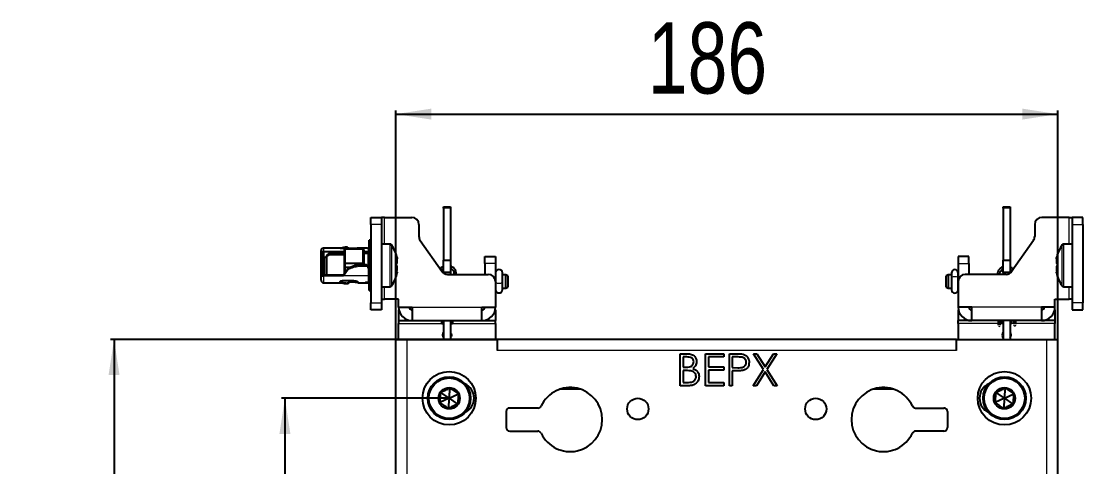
# Model space of a CAD drawing. Header units: millimetres. Extents: x -293 to 528, y -288 to 1990.
# Drawn here: x -292.8 to 5.4, y 1797.4 to 1922.6 of the extents above; entities that cross this region are included whole.
import ezdxf

# ---------------------------------------------------------------- set-up
doc = ezdxf.new("R2010")
doc.units = ezdxf.units.MM
doc.layers.add('FORMAT', color=7, linetype='Continuous')
doc.styles.add('SLDTEXTSTYLE0', font='TXT', dxfattribs={"width": 0.75})
doc.dimstyles.new('SLDDIMSTYLE0', dxfattribs={"dimtxt": 20, "dimasz": 10, "dimexe": 0, "dimexo": 0.0625, "dimgap": 5, "dimtad": 2, "dimdec": 1, "dimrnd": 1e-09, "dimzin": 12, "dimdsep": 46, "dimtxsty": 'SLDTEXTSTYLE0', "dimsah": 1, "dimcen": 0.09, "dimadec": 0, "dimazin": 3, "dimtfac": 1, "dimtofl": 0, "dimtmove": 0, "dimatfit": 3, "dimfxl": 0, "dimfrac": 2, "dimtolj": 1, "dimtzin": 12, "dimarcsym": 0})

# ---------------------------------------------------------------- blocks, each defined once
blk = doc.blocks.new('_D')
at = {"layer": 'FORMAT'}
for p, q in [((-159.1, 1833.18), (-267.74, 1833.18)), ((-266.74, 1833.18), (-266.74, -49.84)), ((-159.1, -49.84), (-267.74, -49.84))]:
    blk.add_line(p, q, dxfattribs=at)
for points in [[(-266.74, 1833.18), (-268.28, 1823.18), (-265.2, 1823.18)], [(-266.74, -49.84), (-265.2, -39.84), (-268.28, -39.84)]]:
    blk.add_solid(points, dxfattribs=at)
at = {"layer": 'FORMAT', "insert": (-292.52, 862.12), "char_height": 20, "attachment_point": 1, "rotation": 90, "style": 'SLDTEXTSTYLE0'}
blk.add_mtext('1883', dxfattribs=at)
blk = doc.blocks.new('_D_1')
at = {"layer": 'FORMAT'}
for p, q in [((-187.59, 1833.18), (-187.59, 1897.47)), ((-1.59, 1833.18), (-1.59, 1897.47)), ((-187.59, 1896.47), (-1.59, 1896.47))]:
    blk.add_line(p, q, dxfattribs=at)
for points in [[(-187.59, 1896.47), (-177.59, 1894.93), (-177.59, 1898.01)], [(-1.59, 1896.47), (-11.59, 1898.01), (-11.59, 1894.93)]]:
    blk.add_solid(points, dxfattribs=at)
at = {"layer": 'FORMAT', "insert": (-116.75, 1922.25), "char_height": 20, "attachment_point": 1, "style": 'SLDTEXTSTYLE0'}
blk.add_mtext('186', dxfattribs=at)
blk = doc.blocks.new('_D_5')
at = {"layer": 'FORMAT'}
for p, q in [((-172.6, 1816.67), (-219.74, 1816.67)), ((-218.74, 1816.67), (-218.74, -33.33)), ((-172.6, -33.33), (-219.74, -33.33))]:
    blk.add_line(p, q, dxfattribs=at)
for points in [[(-218.74, 1816.67), (-220.28, 1806.67), (-217.2, 1806.67)], [(-218.74, -33.33), (-217.2, -23.33), (-220.28, -23.33)]]:
    blk.add_solid(points, dxfattribs=at)
at = {"layer": 'FORMAT', "insert": (-244.52, 862.12), "char_height": 20, "attachment_point": 1, "rotation": 90, "style": 'SLDTEXTSTYLE0'}
blk.add_mtext('1850', dxfattribs=at)

msp = doc.modelspace()

# ---------------------------------------------------------------- linework, layer by layer
at = {"color": 7, "linetype": 'Continuous', "lineweight": 25}
for p, q in [((-174.19, 1870.47), (-172.19, 1870.47)), ((-174.19, 1870.1), (-174.19, 1870.47)), ((-174.19, 1870.1), (-174.19, 1855.47)), ((-172.19, 1870.47), (-172.19, 1870.1)), ((-172.19, 1870.1), (-172.19, 1855.47)), ((-16.99, 1870.47), (-14.99, 1870.47)), ((-16.99, 1870.1), (-16.99, 1870.47)), ((-16.99, 1870.1), (-16.99, 1855.47)), ((-14.99, 1870.47), (-14.99, 1870.1)), ((-14.99, 1870.1), (-14.99, 1855.47)), ((-194.59, 1867.47), (-191.59, 1867.47)), ((-194.59, 1865.47), (-194.59, 1867.47)), ((-191.59, 1867.47), (-191.59, 1865.47)), ((-190.79, 1867.47), (-191.59, 1867.47)), ((-190.79, 1867.47), (-183.09, 1867.47)), ((1.61, 1867.47), (-6.09, 1867.47)), ((1.61, 1867.47), (2.41, 1867.47)), ((2.41, 1867.47), (2.41, 1865.47)), ((5.41, 1867.47), (2.41, 1867.47)), ((5.41, 1865.47), (5.41, 1867.47)), ((-194.59, 1865.47), (-194.59, 1843.47)), ((-191.59, 1865.47), (-191.59, 1843.47)), ((-181.09, 1865.47), (-181.09, 1862.1)), ((-8.09, 1865.47), (-8.09, 1862.1)), ((2.41, 1865.47), (2.41, 1843.47)), ((5.41, 1865.47), (5.41, 1843.47)), ((-195.09, 1851.28), (-195.09, 1861.07)), ((-194.59, 1861.07), (-195.09, 1861.07)), ((-180.73, 1860.96), (-174.69, 1852.33)), ((-8.45, 1860.96), (-14.49, 1852.33)), ((-208.59, 1857.28), (-208.59, 1858.12)), ((-203.19, 1858.82), (-207.89, 1858.82)), ((-202.1, 1859), (-203.19, 1858.81)), ((-203.19, 1858.82), (-203.19, 1858.82)), ((-203.19, 1858.79), (-203.19, 1858.82)), ((-199.39, 1858.71), (-202.69, 1858.71)), ((-201.99, 1858.29), (-201.87, 1858.53)), ((-201.99, 1854.69), (-201.99, 1858.29)), ((-201.87, 1858.53), (-201.87, 1854.56)), ((-196.79, 1858.53), (-201.87, 1858.53)), ((-200.66, 1858.76), (-200.59, 1858.71)), ((-195.56, 1858.82), (-198.22, 1858.82)), ((-196.79, 1854.56), (-196.79, 1858.53)), ((-196.79, 1858.53), (-196.59, 1858.39)), ((-196.59, 1858.39), (-196.59, 1854.64)), ((-195.54, 1858.82), (-195.29, 1858.82)), ((-189.26, 1859.97), (-191.59, 1859.97)), ((2.41, 1859.97), (0.09, 1859.97)), ((-208.59, 1857.28), (-208.09, 1857.28)), ((-208.59, 1855.85), (-208.59, 1857.28)), ((-208.09, 1855.85), (-208.59, 1855.85)), ((-208.59, 1855.62), (-208.59, 1855.85)), ((-208.09, 1855.62), (-208.59, 1855.62)), ((-208.59, 1851.33), (-208.59, 1855.62)), ((-208.09, 1857.28), (-208.09, 1855.85)), ((-208.09, 1855.85), (-208.09, 1855.62)), ((-208.09, 1855.62), (-208.09, 1851.33)), ((-205.89, 1857.83), (-207.89, 1857.83)), ((-207.89, 1856.61), (-207.89, 1856.4)), ((-207.39, 1856.23), (-207.89, 1856.23)), ((-207.89, 1856.23), (-207.89, 1856)), ((-207.89, 1856), (-207.39, 1856)), ((-207.89, 1855.82), (-207.89, 1855.39)), ((-207.59, 1855.39), (-207.89, 1855.39)), ((-207.89, 1855.39), (-207.89, 1855.25)), ((-207.89, 1855.25), (-207.59, 1855.25)), ((-207.59, 1851.47), (-207.59, 1856)), ((-207.39, 1856), (-207.39, 1856.23)), ((-207.09, 1856.35), (-207.09, 1851.34)), ((-201.99, 1856.97), (-206.41, 1856.97)), ((-205.89, 1857.43), (-205.89, 1857.83)), ((-201.99, 1857.83), (-205.89, 1857.83)), ((-205.89, 1857.43), (-201.99, 1857.43)), ((-195.29, 1857.83), (-196.59, 1857.83)), ((-196.59, 1857.43), (-195.29, 1857.43)), ((-195.39, 1857.43), (-195.39, 1853.77)), ((-195.09, 1856.97), (-195.39, 1856.97)), ((-174.19, 1855.47), (-172.19, 1855.47)), ((-174.19, 1851.97), (-174.19, 1855.47)), ((-172.19, 1855.47), (-172.19, 1851.97)), ((-162.59, 1856.47), (-159.59, 1856.47)), ((-162.59, 1854.47), (-162.59, 1856.47)), ((-159.59, 1856.47), (-159.59, 1854.47)), ((-26.59, 1856.47), (-29.59, 1856.47)), ((-29.59, 1856.47), (-29.59, 1854.47)), ((-26.59, 1854.47), (-26.59, 1856.47)), ((-16.99, 1855.47), (-14.99, 1855.47)), ((-16.99, 1851.97), (-16.99, 1855.47)), ((-14.99, 1855.47), (-14.99, 1851.97)), ((-207.89, 1852.7), (-207.59, 1852.7)), ((-202.29, 1851.34), (-201.13, 1852.93)), ((-201.13, 1852.63), (-202.29, 1851.04)), ((-201.99, 1854.69), (-201.87, 1854.56)), ((-201.99, 1853.5), (-201.99, 1854.69)), ((-201.99, 1853.5), (-201.87, 1853.36)), ((-201.99, 1851.75), (-201.99, 1853.5)), ((-196.79, 1854.56), (-201.87, 1854.56)), ((-201.87, 1854.56), (-201.87, 1853.36)), ((-200.64, 1853.36), (-201.87, 1853.36)), ((-201.87, 1853.36), (-201.87, 1851.91)), ((-198.38, 1854.02), (-199.22, 1853.91)), ((-196.79, 1854.03), (-198.19, 1854.03)), ((-198.19, 1853.82), (-196.04, 1853.82)), ((-196.79, 1854.56), (-196.59, 1854.64)), ((-196.79, 1854.03), (-196.79, 1854.56)), ((-196.59, 1854.11), (-196.79, 1854.03)), ((-196.59, 1854.64), (-196.59, 1854.11)), ((-196.04, 1854.12), (-196.59, 1854.12)), ((-195.09, 1853.82), (-195.39, 1853.77)), ((-195.29, 1853.53), (-195.29, 1853.22)), ((-195.29, 1853.22), (-195.29, 1851.04)), ((-162.59, 1854.47), (-162.59, 1851.47)), ((-159.59, 1854.47), (-159.59, 1849.47)), ((-29.59, 1854.47), (-29.59, 1849.47)), ((-26.59, 1854.47), (-26.59, 1851.47)), ((-1.98, 1852.12), (-2.01, 1852.12)), ((-208.09, 1851.33), (-208.59, 1851.33)), ((-208.59, 1849.82), (-208.59, 1851.33)), ((-207.89, 1851.95), (-207.59, 1851.95)), ((-207.89, 1851.34), (-207.89, 1851.95)), ((-207.89, 1851.34), (-202.29, 1851.34)), ((-202.29, 1851.04), (-207.89, 1851.04)), ((-207.89, 1849.12), (-203.19, 1849.12)), ((-207.59, 1851.47), (-207.45, 1851.34)), ((-203.19, 1849.34), (-203.19, 1849.47)), ((-203.19, 1849.34), (-203.19, 1849.12)), ((-203.19, 1849.13), (-202.1, 1848.95)), ((-199.39, 1849.68), (-202.69, 1849.68)), ((-202.29, 1851.34), (-202.29, 1851.04)), ((-199.39, 1849.23), (-200.59, 1849.23)), ((-200.26, 1849.49), (-200.37, 1849.68)), ((-200.26, 1849.48), (-200.26, 1849.48)), ((-198.19, 1849.13), (-198.22, 1849.13)), ((-198.22, 1849.12), (-195.56, 1849.12)), ((-198.19, 1849.13), (-198.19, 1849.26)), ((-196.09, 1849.16), (-196.09, 1849.18)), ((-195.54, 1849.29), (-195.29, 1849.29)), ((-195.54, 1849.12), (-195.29, 1849.12)), ((-195.09, 1851.28), (-194.59, 1851.28)), ((-195.09, 1850.91), (-195.09, 1849.67)), ((-195.09, 1849.67), (-194.59, 1849.67)), ((-195.09, 1847.12), (-195.09, 1849.67)), ((-194.59, 1850.97), (-194.59, 1850.97)), ((-172.19, 1851.97), (-174.19, 1851.97)), ((-174.19, 1851.97), (-174.19, 1851.83)), ((-173.05, 1851.47), (-161.59, 1851.47)), ((-172.19, 1851.97), (-172.19, 1851.47)), ((-171.26, 1851.95), (-171.26, 1851.47)), ((-171.26, 1851.95), (-171.26, 1851.94)), ((-170.66, 1851.47), (-170.66, 1851.96)), ((-159.55, 1851.37), (-159.59, 1851.37)), ((-159.59, 1849.47), (-159.59, 1842.27)), ((-159.55, 1851.88), (-159.55, 1849.15)), ((-159.55, 1849.15), (-159.55, 1847.18)), ((-157.65, 1849.15), (-157.65, 1851.88)), ((-156.64, 1851.37), (-157.65, 1851.37)), ((-157.65, 1847.18), (-157.65, 1849.15)), ((-156.14, 1851.08), (-156.64, 1851.37)), ((-156.64, 1847.57), (-156.64, 1851.37)), ((-156.14, 1851.08), (-156.14, 1847.86)), ((-32.44, 1851.37), (-32.94, 1851.08)), ((-32.94, 1847.86), (-32.94, 1851.08)), ((-31.49, 1851.37), (-32.44, 1851.37)), ((-32.44, 1851.37), (-32.44, 1847.57)), ((-31.49, 1851.85), (-31.49, 1850.47)), ((-31.49, 1850.47), (-31.49, 1847.15)), ((-29.59, 1850.47), (-29.59, 1851.85)), ((-29.59, 1851.37), (-29.59, 1851.37)), ((-29.59, 1847.15), (-29.59, 1850.47)), ((-29.59, 1849.47), (-29.59, 1842.27)), ((-16.13, 1851.47), (-27.59, 1851.47)), ((-18.56, 1851.57), (-18.56, 1851.47)), ((-17.96, 1851.47), (-17.96, 1851.58)), ((-14.99, 1851.97), (-16.99, 1851.97)), ((-16.99, 1851.97), (-16.99, 1851.47)), ((-14.99, 1851.97), (-14.99, 1851.83)), ((-194.59, 1847.12), (-195.09, 1847.12)), ((-195.09, 1847.12), (-195.09, 1846.87)), ((-194.59, 1846.87), (-195.09, 1846.87)), ((-191.59, 1847.97), (-189.26, 1847.97)), ((-159.59, 1847.57), (-159.55, 1847.57)), ((-157.65, 1847.57), (-156.64, 1847.57)), ((-156.64, 1847.57), (-156.14, 1847.86)), ((-32.94, 1847.86), (-32.44, 1847.57)), ((-32.44, 1847.57), (-31.49, 1847.57)), ((-29.59, 1847.57), (-29.59, 1847.57)), ((0.09, 1847.97), (2.41, 1847.97)), ((-194.59, 1841.47), (-194.59, 1843.47)), ((-191.59, 1844.47), (-190.79, 1844.47)), ((-191.59, 1843.47), (-191.59, 1841.47)), ((-186.79, 1844.47), (-190.79, 1844.47)), ((-186.79, 1842.27), (-186.79, 1844.47)), ((-2.39, 1844.47), (1.61, 1844.47)), ((-2.39, 1842.27), (-2.39, 1844.47)), ((2.41, 1844.47), (1.61, 1844.47)), ((2.41, 1843.47), (2.41, 1841.47)), ((5.41, 1841.47), (5.41, 1843.47)), ((-191.59, 1841.47), (-194.59, 1841.47)), ((-186.79, 1842.27), (-182.99, 1842.27)), ((-186.79, 1841.47), (-186.79, 1838.47)), ((-186.7, 1841.47), (-186.79, 1841.47)), ((-182.99, 1842.27), (-182.99, 1838.47)), ((-163.39, 1842.27), (-159.59, 1842.27)), ((-163.39, 1838.47), (-163.39, 1842.27)), ((-159.59, 1841.47), (-159.67, 1841.47)), ((-159.59, 1841.47), (-159.59, 1838.47)), ((-25.79, 1842.27), (-29.59, 1842.27)), ((-29.59, 1841.47), (-29.59, 1838.47)), ((-29.59, 1841.47), (-29.5, 1841.47)), ((-25.79, 1838.47), (-25.79, 1842.27)), ((-2.39, 1842.27), (-6.19, 1842.27)), ((-6.19, 1842.27), (-6.19, 1838.47)), ((-2.47, 1841.47), (-2.39, 1841.47)), ((-2.39, 1841.47), (-2.39, 1838.47)), ((2.41, 1841.47), (5.41, 1841.47)), ((-186.79, 1838.47), (-182.99, 1838.47)), ((-186.79, 1838.47), (-186.79, 1837.67)), ((-186.79, 1833.17), (-186.79, 1837.67)), ((-182.99, 1838.47), (-174.69, 1838.47)), ((-174.69, 1838.47), (-171.69, 1838.47)), ((-174.69, 1837.67), (-174.69, 1838.47)), ((-174.69, 1837.67), (-174.19, 1837.67)), ((-174.19, 1838.47), (-174.19, 1833.17)), ((-172.19, 1838.47), (-172.19, 1833.17)), ((-172.19, 1837.67), (-171.69, 1837.67)), ((-171.69, 1838.47), (-163.39, 1838.47)), ((-171.69, 1838.47), (-171.69, 1837.67)), ((-163.39, 1838.47), (-159.59, 1838.47)), ((-159.59, 1837.67), (-159.59, 1838.47)), ((-159.59, 1837.67), (-159.59, 1833.17)), ((-25.79, 1838.47), (-29.59, 1838.47)), ((-29.59, 1837.67), (-29.59, 1838.47)), ((-29.59, 1837.67), (-29.59, 1833.17)), ((-17.49, 1838.47), (-25.79, 1838.47)), ((-18.38, 1838.47), (-18.36, 1837.21)), ((-17.76, 1837.22), (-17.78, 1838.47)), ((-14.49, 1838.47), (-17.49, 1838.47)), ((-17.49, 1838.47), (-17.49, 1837.67)), ((-16.99, 1837.67), (-17.49, 1837.67)), ((-16.99, 1838.47), (-16.99, 1833.17)), ((-14.99, 1838.47), (-14.99, 1833.17)), ((-14.49, 1837.67), (-14.99, 1837.67)), ((-6.19, 1838.47), (-14.49, 1838.47)), ((-14.49, 1837.67), (-14.49, 1838.47)), ((-13.98, 1838.47), (-13.97, 1837.51)), ((-13.37, 1837.51), (-13.38, 1838.47)), ((-2.39, 1838.47), (-6.19, 1838.47)), ((-2.39, 1838.47), (-2.39, 1837.67)), ((-2.39, 1833.17), (-2.39, 1837.67)), ((-187.59, -49.83), (-187.59, 1833.17)), ((-187.59, 1833.17), (-184.49, 1833.17)), ((-184.49, 1833.17), (-159.09, 1833.17)), ((-159.09, 1833.17), (-159.09, 1833.18)), ((-30.09, 1833.18), (-159.09, 1833.18)), ((-159.09, 1833.17), (-159.09, 1830.08)), ((-30.09, 1833.18), (-30.09, 1833.17)), ((-30.09, 1833.17), (-4.69, 1833.17)), ((-30.09, 1830.08), (-30.09, 1833.17)), ((-4.69, 1833.17), (-1.59, 1833.17)), ((-1.59, -49.83), (-1.59, 1833.17)), ((-107.7, 1829.18), (-105.94, 1829.18)), ((-107.7, 1820.18), (-107.7, 1829.18)), ((-106.89, 1828.26), (-106.89, 1825.38)), ((-105.8, 1828.26), (-106.89, 1828.26)), ((-100.55, 1829.18), (-95.47, 1829.18)), ((-100.55, 1820.18), (-100.55, 1829.18)), ((-99.74, 1828.26), (-99.74, 1825.49)), ((-95.47, 1828.26), (-99.74, 1828.26)), ((-95.47, 1829.18), (-95.47, 1828.26)), ((-93.85, 1829.18), (-92.09, 1829.18)), ((-93.85, 1820.18), (-93.85, 1829.18)), ((-93.05, 1828.26), (-93.05, 1825.26)), ((-91.4, 1828.26), (-93.05, 1828.26)), ((-87.1, 1829.18), (-86.17, 1829.18)), ((-84.28, 1824.77), (-87.1, 1829.18)), ((-86.17, 1829.18), (-83.82, 1825.5)), ((-83.82, 1825.5), (-81.46, 1829.18)), ((-80.53, 1829.18), (-83.35, 1824.77)), ((-81.46, 1829.18), (-80.53, 1829.18)), ((-106.89, 1825.38), (-106.35, 1825.38)), ((-99.74, 1825.49), (-95.47, 1825.49)), ((-95.47, 1825.49), (-95.47, 1824.57)), ((-93.05, 1825.26), (-91.47, 1825.24)), ((-106.89, 1824.45), (-106.89, 1821.11)), ((-106.36, 1824.45), (-106.89, 1824.45)), ((-99.74, 1824.57), (-99.74, 1821.11)), ((-95.47, 1824.57), (-99.74, 1824.57)), ((-93.05, 1824.34), (-93.05, 1820.18)), ((-92.4, 1824.34), (-93.05, 1824.34)), ((-87.22, 1820.18), (-84.28, 1824.77)), ((-83.82, 1824.05), (-86.29, 1820.18)), ((-81.34, 1820.18), (-83.82, 1824.05)), ((-83.35, 1824.77), (-80.41, 1820.18)), ((-172.59, 1816.67), (-172.34, 1819.55)), ((-105.27, 1820.18), (-107.7, 1820.18)), ((-106.89, 1821.11), (-105.74, 1821.11)), ((-95.47, 1820.18), (-100.55, 1820.18)), ((-99.74, 1821.11), (-95.47, 1821.11)), ((-95.47, 1821.11), (-95.47, 1820.18)), ((-93.05, 1820.18), (-93.85, 1820.18)), ((-86.29, 1820.18), (-87.22, 1820.18)), ((-80.41, 1820.18), (-81.34, 1820.18)), ((-16.59, 1816.67), (-16.34, 1819.55)), ((-172.59, 1816.67), (-175.2, 1815.45)), ((-172.59, 1816.67), (-174.95, 1818.33)), ((-172.59, 1816.67), (-172.84, 1813.8)), ((-172.59, 1816.67), (-169.97, 1817.89)), ((-172.59, 1816.67), (-170.22, 1815.02)), ((-135.63, 1819.18), (-141.55, 1819.18)), ((-47.63, 1819.18), (-53.55, 1819.18)), ((-16.59, 1816.67), (-19.2, 1815.45)), ((-16.59, 1816.67), (-18.95, 1818.33)), ((-16.59, 1816.67), (-16.84, 1813.8)), ((-16.59, 1816.67), (-13.97, 1817.89)), ((-16.59, 1816.67), (-14.22, 1815.02)), ((-147.64, 1813.93), (-155.59, 1813.93)), ((-41.54, 1813.93), (-33.59, 1813.93)), ((-156.59, 1812.93), (-156.59, 1808.43)), ((-32.59, 1812.93), (-32.59, 1808.43)), ((-155.59, 1807.43), (-147.64, 1807.43)), ((-33.59, 1807.43), (-41.54, 1807.43))]:
    msp.add_line(p, q, dxfattribs=at)
at = {"color": 8, "linetype": 'Continuous', "lineweight": 18}
for p, q in [((-172.19, 1870.1), (-174.19, 1870.1)), ((-14.99, 1870.1), (-16.99, 1870.1)), ((-190.79, 1859.97), (-190.79, 1867.47)), ((1.61, 1859.97), (1.61, 1867.47)), ((-191.59, 1865.47), (-194.59, 1865.47)), ((2.41, 1865.47), (5.41, 1865.47)), ((-207.89, 1858.82), (-207.89, 1857.83)), ((-200.69, 1858.71), (-200.66, 1858.76)), ((-195.29, 1857.83), (-195.29, 1858.82)), ((-189.26, 1859.97), (-189.26, 1847.97)), ((-188.82, 1859.74), (-188.82, 1848.2)), ((-0.35, 1848.2), (-0.35, 1859.74)), ((0.09, 1847.97), (0.09, 1859.97)), ((-195.29, 1856.97), (-195.29, 1857.43)), ((-201.13, 1852.93), (-201.13, 1852.63)), ((-198.38, 1853.8), (-198.38, 1854.02)), ((-198.19, 1854.03), (-198.19, 1853.82)), ((-196.04, 1853.82), (-196.04, 1854.12)), ((-159.59, 1854.47), (-162.59, 1854.47)), ((-29.59, 1854.47), (-26.59, 1854.47)), ((-207.89, 1851.04), (-207.89, 1849.12)), ((-195.29, 1851.04), (-202.29, 1851.04)), ((-199.39, 1849.23), (-199.39, 1849.68)), ((-195.54, 1849.29), (-195.54, 1849.12)), ((-195.29, 1849.29), (-195.29, 1851.04)), ((-190.79, 1844.47), (-190.79, 1847.97)), ((1.61, 1844.47), (1.61, 1847.97)), ((-194.59, 1843.47), (-191.59, 1843.47)), ((5.41, 1843.47), (2.41, 1843.47)), ((-182.99, 1842.27), (-163.39, 1842.27)), ((-6.19, 1842.27), (-25.79, 1842.27)), ((-186.79, 1837.67), (-174.69, 1837.67)), ((-171.69, 1837.67), (-159.59, 1837.67)), ((-18.37, 1837.67), (-29.59, 1837.67)), ((-17.49, 1837.67), (-17.77, 1837.67)), ((-13.97, 1837.67), (-14.49, 1837.67)), ((-2.39, 1837.67), (-13.37, 1837.67)), ((-184.49, 1833.17), (-184.49, -49.83)), ((-4.69, -49.83), (-4.69, 1833.17)), ((-30.09, 1830.08), (-159.09, 1830.08))]:
    msp.add_line(p, q, dxfattribs=at)
at = {"color": 7, "linetype": 'Continuous', "lineweight": 25, "flags": 128}
for points in [[(-208.09, 1856.49), (-208.08, 1856.51), (-208.07, 1856.53), (-208.05, 1856.55), (-208.03, 1856.57), (-208, 1856.59), (-207.96, 1856.6), (-207.93, 1856.61), (-207.89, 1856.61)], [(-195.09, 1857.46), (-195.15, 1857.44), (-195.29, 1857.43)], [(-208.09, 1851.46), (-208.08, 1851.44), (-208.07, 1851.41), (-208.05, 1851.39), (-208.03, 1851.37), (-208, 1851.36), (-207.96, 1851.35), (-207.93, 1851.34), (-207.89, 1851.34)], [(-195.09, 1851.32), (-195.15, 1851.33), (-195.29, 1851.34)], [(-195.09, 1850.91), (-195.09, 1850.94), (-195.1, 1850.96), (-195.12, 1850.98), (-195.15, 1851), (-195.18, 1851.01), (-195.21, 1851.03), (-195.25, 1851.03), (-195.29, 1851.04)], [(-18, 1838.47), (-18.07, 1838.47), (-18.17, 1838.47)], [(-172.19, 1835.17), (-172.03, 1834.9), (-171.94, 1834.42)], [(-171.94, 1834.42), (-172.03, 1833.94), (-172.19, 1833.67)], [(-16.99, 1835.17), (-17.14, 1834.9), (-17.24, 1834.42)], [(-17.24, 1834.42), (-17.14, 1833.94), (-16.99, 1833.67)]]:
    msp.add_lwpolyline(points, dxfattribs=at)
at = {"color": 8, "linetype": 'Continuous', "lineweight": 18, "flags": 128}
for points in [[(-171.26, 1851.94), (-171.26, 1851.94), (-171.24, 1851.87), (-171.17, 1851.81), (-171.07, 1851.78), (-170.95, 1851.77), (-170.84, 1851.79), (-170.74, 1851.83), (-170.68, 1851.89), (-170.66, 1851.96)], [(-31.49, 1850.47), (-31.42, 1850.62), (-31.21, 1850.75), (-30.9, 1850.84), (-30.54, 1850.87)], [(-30.54, 1850.87), (-30.18, 1850.84), (-29.87, 1850.75), (-29.66, 1850.62), (-29.59, 1850.47)], [(-17.96, 1851.58), (-17.98, 1851.51), (-18.01, 1851.47)], [(-13.96, 1837.17), (-13.96, 1837.17), (-13.93, 1837.1), (-13.87, 1837.05), (-13.77, 1837.01), (-13.65, 1837), (-13.54, 1837.02), (-13.44, 1837.06), (-13.38, 1837.12), (-13.36, 1837.18)]]:
    msp.add_lwpolyline(points, dxfattribs=at)
at = {"color": 7, "linetype": 'Continuous', "lineweight": 25}
for centre, radius in [((-172.59, 1816.67), 7.5), ((-172.59, 1816.67), 6), ((-172.59, 1816.67), 5.7), ((-16.59, 1816.67), 7.5), ((-16.59, 1816.67), 6), ((-16.59, 1816.67), 5.7), ((-172.59, 1816.67), 3), ((-16.59, 1816.67), 3), ((-119.59, 1813.68), 3), ((-69.59, 1813.68), 3)]:
    msp.add_circle(centre, radius, dxfattribs=at)
for centre, radius, start, end in [((-183.09, 1865.47), 2, 0, 90), ((-6.09, 1865.47), 2, 90, 180), ((-179.09, 1862.1), 2, 180, 214.992), ((-10.09, 1862.1), 2, 325.008, 0), ((-207.89, 1858.12), 0.7, 90, 180), ((-195.29, 1859.02), 0.2, 269.9998, 359.9998), ((-195.27, 1858.01), 0.183, 264.2482, 352.7634), ((-189.26, 1859.43), 0.54, 35.2515, 90), ((-196.99, 1853.97), 10, 10.8849, 35.2515), ((7.81, 1853.97), 10, 144.7485, 169.0158), ((0.09, 1859.43), 0.54, 90, 144.7485), ((-207.95, 1857.19), 0.641, 84.2482, 172.7634), ((-207.91, 1857.25), 0.183, 84.2482, 172.7634), ((-198.19, 1852.89), 0.932, 89.97, 102.0278), ((-195.97, 1853.44), 0.687, 7.2366, 95.7518), ((-195.97, 1853.14), 0.687, 7.2366, 95.7518), ((-196.99, 1853.97), 10, 324.7485, 349.0216), ((-173.05, 1853.47), 2, 214.992, 270), ((-158.6, 1851.88), 0.95, 0, 180), ((-30.54, 1851.85), 0.95, 0, 180), ((-16.13, 1853.47), 2, 270, 325.008), ((7.81, 1853.97), 10, 190.9122, 215.2515), ((-207.89, 1849.82), 0.7, 180, 270), ((-207.97, 1851.74), 0.71, 215.1313, 277.0089), ((-195.28, 1849.1), 0.197, 1.0398, 91.0034), ((-195.29, 1848.92), 0.2, 0.0002, 90.0002), ((-195.04, 1850.83), 0.46, 10.179, 76.8719), ((-161.59, 1849.47), 2, 0, 90), ((-27.59, 1849.47), 2, 90, 180), ((-189.26, 1848.51), 0.54, 270, 324.7485), ((-158.6, 1847.18), 0.95, 180, 0), ((-30.54, 1847.15), 0.95, 180, 0), ((0.09, 1848.51), 0.54, 215.2515, 270), ((-182.99, 1842.27), 3.8, 180, 270), ((-182.99, 1842.27), 0.8, 180, 270), ((-163.39, 1842.27), 3.8, 270, 0), ((-163.39, 1842.27), 0.8, 270, 0), ((-25.79, 1842.27), 3.8, 180, 270), ((-25.79, 1842.27), 0.8, 180, 270), ((-6.19, 1842.27), 3.8, 270, 0), ((-6.19, 1842.27), 0.8, 270, 0), ((-173.19, 1834.42), 1.25, 143.1301, 216.8699), ((-15.99, 1834.42), 1.25, 323.1301, 36.8699), ((-170.09, 1816.67), 4.5, 294.975, 65.025), ((-138.59, 1810.68), 9, 205.1507, 154.8493), ((-50.59, 1810.68), 9, 25.1507, 334.8493), ((-19.09, 1816.67), 4.5, 114.975, 245.025), ((-155.59, 1812.93), 1, 90, 180), ((-147.64, 1814.93), 1, 270, 334.8493), ((-41.54, 1814.93), 1, 205.1507, 270), ((-33.59, 1812.93), 1, 0, 90), ((-155.59, 1808.43), 1, 180, 270), ((-147.64, 1806.43), 1, 25.1507, 90), ((-41.54, 1806.43), 1, 90, 154.8493), ((-33.59, 1808.43), 1, 270, 0)]:
    msp.add_arc(centre, radius, start, end, dxfattribs=at)
at = {"color": 8, "linetype": 'Continuous', "lineweight": 18}
for centre, radius, start, end in [((-158.83, 1850.57), 1.59, 243.0891, 278.3694), ((-158.37, 1850.57), 1.59, 261.6306, 296.9109), ((-18.43, 1851.58), 0.131, 182.8019, 231.2595), ((-18.06, 1837.26), 0.404, 231.9427, 309.5849)]:
    msp.add_arc(centre, radius, start, end, dxfattribs=at)
at = {"color": 7, "linetype": 'Continuous', "lineweight": 25}
msp.add_ellipse((-198.19, 1853.7), major_axis=(0.75, 0), ratio=0.445831, start_param=1.570796, end_param=1.83344, dxfattribs=at)
for points, knots in [([(-203.19, 1858.82), (-202.69, 1858.94), (-202.02, 1859.09), (-201.12, 1859.08), (-200.82, 1858.87), (-200.66, 1858.76)], [0, 0, 0, 0, 0.5876932, 0.7908183, 1, 1, 1, 1]), ([(-202.69, 1858.71), (-202.74, 1858.71), (-202.86, 1858.72), (-203.01, 1858.73), (-203.12, 1858.76), (-203.18, 1858.78), (-203.19, 1858.79), (-203.19, 1858.79)], [0, 0, 0, 0, 0.214445, 0.428893, 0.643239, 0.857188, 1, 1, 1, 1]), ([(-201.09, 1858.99), (-201.15, 1859.02), (-201.24, 1859.07), (-201.38, 1859.1), (-201.62, 1859.09), (-201.91, 1859.02), (-202.17, 1858.99), (-202.26, 1858.97)], [0, 0, 0, 0, 0.19596, 0.292391, 0.38871, 0.788731, 1, 1, 1, 1]), ([(-198.22, 1858.82), (-198.22, 1858.82), (-198.25, 1858.82), (-198.43, 1858.79), (-198.72, 1858.75), (-199.06, 1858.72), (-199.29, 1858.71), (-199.39, 1858.71)], [0, 0, 0, 0, 0.132621, 0.367345, 0.598403, 0.830955, 1, 1, 1, 1]), ([(-207.89, 1857.83), (-207.89, 1857.57), (-207.89, 1857.09), (-207.89, 1856.49), (-207.89, 1856.23)], [0, 0, 0, 0, 0.559866, 1, 1, 1, 1]), ([(-205.89, 1857.83), (-206.17, 1857.57), (-206.67, 1857.09), (-207.17, 1856.49), (-207.39, 1856.23)], [0, 0, 0, 0, 0.559911, 1, 1, 1, 1]), ([(-205.89, 1857.43), (-206.17, 1857.2), (-206.67, 1856.78), (-207.17, 1856.24), (-207.39, 1856)], [0, 0, 0, 0, 0.5598678, 1, 1, 1, 1]), ([(-187.39, 1854.21), (-187.39, 1854.22), (-187.39, 1854.24), (-187.38, 1854.29), (-187.34, 1854.4), (-187.26, 1854.52), (-187.19, 1854.72), (-187.16, 1855), (-187.18, 1855.44), (-187.26, 1855.9), (-187.34, 1856.26), (-187.37, 1856.4), (-187.38, 1856.47), (-187.39, 1856.5), (-187.39, 1856.51), (-187.39, 1856.52), (-187.38, 1856.51), (-187.32, 1856.38), (-187.23, 1856.11), (-187.16, 1855.85), (-187.17, 1855.85), (-187.17, 1855.85)], [0, 0, 0, 0, 0.005558, 0.013374, 0.035034, 0.131849, 0.247035, 0.319984, 0.393529, 0.553866, 0.60656, 0.632964, 0.646239, 0.65197, 0.65776, 0.662732, 0.671493, 0.698625, 0.8253, 0.953094, 1, 1, 1, 1]), ([(-2.01, 1855.84), (-2.01, 1855.83), (-2.02, 1855.82), (-1.99, 1855.96), (-1.92, 1856.22), (-1.83, 1856.44), (-1.8, 1856.5), (-1.79, 1856.52), (-1.79, 1856.52), (-1.79, 1856.5), (-1.79, 1856.48), (-1.81, 1856.39), (-1.89, 1856.05), (-1.98, 1855.6), (-2.02, 1855.09), (-2, 1854.72), (-1.93, 1854.54), (-1.85, 1854.41), (-1.83, 1854.36), (-1.81, 1854.32), (-1.8, 1854.28), (-1.79, 1854.24), (-1.79, 1854.22), (-1.79, 1854.21)], [0, 0, 0, 0, 0.01095, 0.084261, 0.251384, 0.301143, 0.326111, 0.336174, 0.341648, 0.347168, 0.3534, 0.364584, 0.407267, 0.575793, 0.655414, 0.736053, 0.89255, 0.931183, 0.955749, 0.971918, 0.988179, 0.994671, 1, 1, 1, 1]), ([(-207.89, 1851.34), (-207.89, 1851.53), (-207.89, 1851.94), (-207.89, 1852.44), (-207.89, 1852.7)], [0, 0, 0, 0, 0.464597, 1, 1, 1, 1]), ([(-201.13, 1852.93), (-201.01, 1853.06), (-200.77, 1853.33), (-200.1, 1853.67), (-199.56, 1853.82), (-199.22, 1853.91)], [0, 0, 0, 0, 0.261809, 0.533628, 1, 1, 1, 1]), ([(-201.13, 1852.63), (-200.96, 1852.8), (-200.61, 1853.15), (-199.63, 1853.53), (-198.87, 1853.69), (-198.38, 1853.8)], [0, 0, 0, 0, 0.254027, 0.526591, 1, 1, 1, 1]), ([(-195.09, 1853.77), (-195.09, 1853.77), (-195.09, 1853.78), (-195.11, 1853.79), (-195.15, 1853.79), (-195.22, 1853.78), (-195.29, 1853.77), (-195.34, 1853.76), (-195.35, 1853.76)], [0, 0, 0, 0, 0.161749, 0.312679, 0.446325, 0.64768, 0.862835, 1, 1, 1, 1]), ([(-195.09, 1852.59), (-195.09, 1852.59), (-195.09, 1852.6), (-195.11, 1852.61), (-195.14, 1852.62), (-195.22, 1852.63), (-195.26, 1852.64), (-195.29, 1852.64)], [0, 0, 0, 0, 0.195302, 0.377541, 0.538909, 0.761383, 1, 1, 1, 1]), ([(-187.17, 1852.07), (-187.17, 1852.09), (-187.16, 1852.14), (-187.19, 1852.08), (-187.26, 1851.88), (-187.34, 1851.71), (-187.37, 1851.67), (-187.39, 1851.66), (-187.39, 1851.67), (-187.39, 1851.69), (-187.38, 1851.72), (-187.37, 1851.81), (-187.29, 1852.15), (-187.2, 1852.6), (-187.16, 1853.12), (-187.18, 1853.55), (-187.25, 1853.79), (-187.32, 1853.97), (-187.35, 1854.05), (-187.37, 1854.1), (-187.38, 1854.15), (-187.39, 1854.19), (-187.39, 1854.21), (-187.39, 1854.21)], [0, 0, 0, 0, 0.029808, 0.101722, 0.265658, 0.314468, 0.33896, 0.348832, 0.354202, 0.359616, 0.365729, 0.3767, 0.418569, 0.583882, 0.661985, 0.741086, 0.894598, 0.932496, 0.956593, 0.972453, 0.988405, 0.994772, 1, 1, 1, 1]), ([(-174.19, 1853.7), (-174.45, 1853.58), (-174.84, 1853.41), (-175.08, 1853.1), (-175.16, 1853)], [0, 0, 0, 0, 0.66775, 1, 1, 1, 1]), ([(-174.81, 1852.5), (-174.79, 1852.54), (-174.7, 1852.73), (-174.46, 1852.93), (-174.22, 1853.02), (-174.19, 1853.03)], [0, 0, 0, 0, 0.17004, 0.879402, 1, 1, 1, 1]), ([(-170.66, 1851.96), (-170.67, 1852.09), (-170.71, 1852.47), (-171.01, 1853.04), (-171.54, 1853.53), (-172, 1853.68), (-172.19, 1853.74)], [0, 0, 0, 0, 0.173097, 0.475053, 0.778671, 1, 1, 1, 1]), ([(-172.19, 1853.12), (-172.03, 1853.04), (-171.67, 1852.87), (-171.34, 1852.44), (-171.29, 1852.11), (-171.26, 1851.95)], [0, 0, 0, 0, 0.296716, 0.64973, 1, 1, 1, 1]), ([(-16.99, 1853.53), (-17.01, 1853.53), (-17.33, 1853.46), (-17.84, 1853.1), (-18.37, 1852.5), (-18.55, 1851.94), (-18.56, 1851.64), (-18.56, 1851.57)], [0, 0, 0, 0, 0.027258, 0.332367, 0.638027, 0.91803, 1, 1, 1, 1]), ([(-17.96, 1851.58), (-17.95, 1851.67), (-17.94, 1851.95), (-17.7, 1852.38), (-17.34, 1852.74), (-17.06, 1852.84), (-16.99, 1852.87)], [0, 0, 0, 0, 0.181412, 0.557801, 0.886774, 1, 1, 1, 1]), ([(-14.08, 1852.91), (-14.22, 1853.06), (-14.46, 1853.32), (-14.83, 1853.44), (-14.99, 1853.5)], [0, 0, 0, 0, 0.568541, 1, 1, 1, 1]), ([(-14.99, 1852.85), (-14.86, 1852.79), (-14.62, 1852.67), (-14.5, 1852.49), (-14.44, 1852.4)], [0, 0, 0, 0, 0.543333, 1, 1, 1, 1]), ([(-1.79, 1854.21), (-1.79, 1854.21), (-1.79, 1854.18), (-1.8, 1854.13), (-1.84, 1854), (-1.92, 1853.82), (-1.99, 1853.55), (-2.02, 1853.23), (-2, 1852.75), (-1.92, 1852.3), (-1.84, 1851.94), (-1.81, 1851.79), (-1.79, 1851.72), (-1.79, 1851.69), (-1.79, 1851.67), (-1.79, 1851.66), (-1.8, 1851.66), (-1.86, 1851.75), (-1.95, 1851.96), (-2.02, 1852.15), (-2.01, 1852.1), (-2.01, 1852.08)], [0, 0, 0, 0, 0.00546, 0.013139, 0.034416, 0.129524, 0.242679, 0.314342, 0.38659, 0.544101, 0.595865, 0.621803, 0.634844, 0.640474, 0.646162, 0.651047, 0.659654, 0.686306, 0.810748, 0.936288, 1, 1, 1, 1]), ([(-203.19, 1849.47), (-203.18, 1849.49), (-203.17, 1849.53), (-203.09, 1849.6), (-202.96, 1849.65), (-202.82, 1849.68), (-202.73, 1849.68), (-202.69, 1849.68)], [0, 0, 0, 0, 0.214373, 0.428779, 0.642592, 0.856666, 1, 1, 1, 1]), ([(-203.19, 1849.34), (-202.69, 1849.22), (-202.02, 1849.05), (-201.12, 1849.02), (-200.82, 1849.23), (-200.66, 1849.33)], [0, 0, 0, 0, 0.587693, 0.790818, 1, 1, 1, 1]), ([(-203.19, 1849.13), (-202.69, 1849.01), (-202.02, 1848.85), (-201.12, 1848.87), (-200.82, 1849.08), (-200.66, 1849.19)], [0, 0, 0, 0, 0.587693, 0.790818, 1, 1, 1, 1]), ([(-200.26, 1849.48), (-200.27, 1849.49), (-200.28, 1849.5), (-200.35, 1849.48), (-200.46, 1849.43), (-200.57, 1849.37), (-200.64, 1849.34), (-200.66, 1849.33)], [0, 0, 0, 0, 0.225883, 0.451767, 0.67765, 0.903524, 1, 1, 1, 1]), ([(-200.66, 1849.19), (-200.62, 1849.22), (-200.52, 1849.27), (-200.39, 1849.35), (-200.3, 1849.42), (-200.26, 1849.46), (-200.26, 1849.47), (-200.26, 1849.48)], [0, 0, 0, 0, 0.225867, 0.451734, 0.677598, 0.903479, 1, 1, 1, 1]), ([(-199.39, 1849.68), (-199.25, 1849.67), (-198.98, 1849.66), (-198.62, 1849.57), (-198.35, 1849.45), (-198.21, 1849.34), (-198.19, 1849.28), (-198.19, 1849.26)], [0, 0, 0, 0, 0.213238, 0.42649, 0.63916, 0.849598, 1, 1, 1, 1]), ([(-198.25, 1849.13), (-198.31, 1849.14), (-198.42, 1849.15), (-198.72, 1849.2), (-199.06, 1849.23), (-199.29, 1849.23), (-199.39, 1849.23)], [0, 0, 0, 0, 0.270612, 0.537, 0.805108, 1, 1, 1, 1]), ([(-196.09, 1849.18), (-196.08, 1849.19), (-196.07, 1849.21), (-195.98, 1849.24), (-195.84, 1849.27), (-195.68, 1849.29), (-195.58, 1849.29), (-195.54, 1849.29)], [0, 0, 0, 0, 0.214305, 0.42865, 0.642279, 0.856223, 1, 1, 1, 1]), ([(-195.54, 1849.12), (-195.6, 1849.12), (-195.72, 1849.12), (-195.89, 1849.12), (-196.01, 1849.13), (-196.08, 1849.14), (-196.09, 1849.15), (-196.09, 1849.16)], [0, 0, 0, 0, 0.2143929, 0.4287887, 0.6430611, 0.8568545, 1, 1, 1, 1]), ([(-202.25, 1848.97), (-202.18, 1848.96), (-201.97, 1848.93), (-201.78, 1848.9), (-201.65, 1848.87)], [0, 0, 0, 0, 0.337574, 1, 1, 1, 1]), ([(-105.94, 1829.18), (-105.56, 1829.18), (-104.79, 1829.16), (-103.78, 1828.7), (-103.19, 1827.86), (-103.12, 1827.26), (-103.08, 1826.95)], [0, 0, 0, 0, 0.281352, 0.559956, 0.779911, 1, 1, 1, 1]), ([(-103.89, 1826.94), (-103.92, 1827.16), (-103.96, 1827.49), (-104.24, 1827.84), (-104.78, 1828.22), (-105.35, 1828.24), (-105.8, 1828.26)], [0, 0, 0, 0, 0.249269, 0.374899, 0.500587, 1, 1, 1, 1]), ([(-92.09, 1829.18), (-91.7, 1829.18), (-91.02, 1829.19), (-90.34, 1829.09), (-90.04, 1829.05)], [0, 0, 0, 0, 0.560314, 1, 1, 1, 1]), ([(-89.12, 1826.77), (-89.16, 1827.02), (-89.23, 1827.41), (-89.56, 1827.82), (-89.98, 1828.13), (-90.63, 1828.25), (-91.14, 1828.26), (-91.4, 1828.26)], [0, 0, 0, 0, 0.248322, 0.37376, 0.499102, 0.748842, 1, 1, 1, 1]), ([(-90.04, 1829.05), (-89.77, 1828.95), (-89.22, 1828.75), (-88.65, 1828.14), (-88.36, 1827.45), (-88.33, 1827), (-88.32, 1826.77)], [0, 0, 0, 0, 0.279718, 0.559333, 0.779493, 1, 1, 1, 1]), ([(-106.35, 1825.38), (-106.08, 1825.38), (-105.53, 1825.39), (-104.84, 1825.53), (-104.38, 1825.83), (-104.11, 1826.15), (-103.93, 1826.52), (-103.9, 1826.8), (-103.89, 1826.94)], [0, 0, 0, 0, 0.250521, 0.499945, 0.625019, 0.75007, 0.875067, 1, 1, 1, 1]), ([(-103.08, 1826.95), (-103.14, 1826.52), (-103.24, 1825.73), (-103.86, 1825.25), (-104.13, 1825.04)], [0, 0, 0, 0, 0.559198, 1, 1, 1, 1]), ([(-91.47, 1825.24), (-91.21, 1825.24), (-90.68, 1825.25), (-90.01, 1825.39), (-89.57, 1825.69), (-89.22, 1826.1), (-89.16, 1826.5), (-89.12, 1826.77)], [0, 0, 0, 0, 0.251143, 0.501048, 0.626315, 0.751748, 1, 1, 1, 1]), ([(-88.32, 1826.77), (-88.34, 1826.47), (-88.38, 1825.88), (-88.83, 1825.16), (-89.44, 1824.69), (-89.89, 1824.55), (-90.11, 1824.48)], [0, 0, 0, 0, 0.2800989, 0.5593238, 0.7794579, 1, 1, 1, 1]), ([(-104.67, 1824.35), (-104.99, 1824.38), (-105.55, 1824.45), (-106.11, 1824.45), (-106.36, 1824.45)], [0, 0, 0, 0, 0.559734, 1, 1, 1, 1]), ([(-105.74, 1821.11), (-105.46, 1821.11), (-104.89, 1821.12), (-104.04, 1821.3), (-103.5, 1821.8), (-103.24, 1822.31), (-103.21, 1822.6), (-103.2, 1822.74)], [0, 0, 0, 0, 0.2510532, 0.500846, 0.7494717, 0.8747587, 1, 1, 1, 1]), ([(-102.39, 1822.74), (-102.45, 1822.33), (-102.55, 1821.53), (-103.36, 1820.67), (-104.32, 1820.24), (-104.95, 1820.2), (-105.27, 1820.18)], [0, 0, 0, 0, 0.27913, 0.558665, 0.779075, 1, 1, 1, 1]), ([(-103.2, 1822.74), (-103.23, 1822.96), (-103.28, 1823.4), (-103.8, 1824.04), (-104.34, 1824.23), (-104.67, 1824.35)], [0, 0, 0, 0, 0.279937, 0.560436, 1, 1, 1, 1]), ([(-104.13, 1825.04), (-103.86, 1824.93), (-103.32, 1824.71), (-102.75, 1824.11), (-102.44, 1823.42), (-102.41, 1822.97), (-102.39, 1822.74)], [0, 0, 0, 0, 0.2804081, 0.5595627, 0.7797314, 1, 1, 1, 1]), ([(-90.11, 1824.48), (-90.54, 1824.43), (-91.3, 1824.34), (-92.07, 1824.34), (-92.4, 1824.34)], [0, 0, 0, 0, 0.559686, 1, 1, 1, 1]), ([(-174.95, 1818.33), (-174.49, 1818.55), (-173.61, 1818.95), (-172.74, 1819.36), (-172.34, 1819.55)], [0, 0, 0, 0, 0.534686, 1, 1, 1, 1]), ([(-172.34, 1819.55), (-171.91, 1819.25), (-171.12, 1818.7), (-170.34, 1818.15), (-169.97, 1817.89)], [0, 0, 0, 0, 0.534686, 1, 1, 1, 1]), ([(-18.95, 1818.33), (-18.49, 1818.55), (-17.61, 1818.95), (-16.74, 1819.36), (-16.34, 1819.55)], [0, 0, 0, 0, 0.5346859, 1, 1, 1, 1]), ([(-16.34, 1819.55), (-15.91, 1819.25), (-15.12, 1818.7), (-14.34, 1818.15), (-13.97, 1817.89)], [0, 0, 0, 0, 0.534686, 1, 1, 1, 1]), ([(-175.2, 1815.45), (-175.18, 1815.78), (-175.11, 1816.57), (-175.02, 1817.56), (-174.97, 1818.18), (-174.95, 1818.33)], [0, 0, 0, 0, 0.341758, 0.840485, 1, 1, 1, 1]), ([(-169.97, 1817.89), (-169.99, 1817.74), (-170.04, 1817.13), (-170.13, 1816.14), (-170.19, 1815.34), (-170.22, 1815.02)], [0, 0, 0, 0, 0.159515, 0.658242, 1, 1, 1, 1]), ([(-19.2, 1815.45), (-19.18, 1815.78), (-19.11, 1816.57), (-19.02, 1817.56), (-18.97, 1818.18), (-18.95, 1818.33)], [0, 0, 0, 0, 0.341758, 0.840485, 1, 1, 1, 1]), ([(-13.97, 1817.89), (-13.99, 1817.74), (-14.04, 1817.13), (-14.13, 1816.14), (-14.19, 1815.34), (-14.22, 1815.02)], [0, 0, 0, 0, 0.1595154, 0.6582421, 1, 1, 1, 1]), ([(-172.84, 1813.8), (-173.26, 1814.09), (-174.05, 1814.65), (-174.84, 1815.2), (-175.2, 1815.45)], [0, 0, 0, 0, 0.534686, 1, 1, 1, 1]), ([(-170.22, 1815.02), (-170.69, 1814.8), (-171.56, 1814.39), (-172.43, 1813.99), (-172.84, 1813.8)], [0, 0, 0, 0, 0.534686, 1, 1, 1, 1]), ([(-16.84, 1813.8), (-17.26, 1814.09), (-18.05, 1814.65), (-18.84, 1815.2), (-19.2, 1815.45)], [0, 0, 0, 0, 0.534686, 1, 1, 1, 1]), ([(-14.22, 1815.02), (-14.69, 1814.8), (-15.56, 1814.39), (-16.43, 1813.99), (-16.84, 1813.8)], [0, 0, 0, 0, 0.534686, 1, 1, 1, 1])]:
    msp.add_open_spline(points, degree=3, knots=knots, dxfattribs=at)
at = {"color": 8, "linetype": 'Continuous', "lineweight": 18}
msp.add_open_spline([(-200.66, 1849.33), (-200.71, 1849.4), (-200.77, 1849.52), (-200.84, 1849.63), (-200.87, 1849.68)], degree=3, knots=[0, 0, 0, 0, 0.616998, 1, 1, 1, 1], dxfattribs=at)

# ---------------------------------------------------------------- dimensions: what is measured, and where the dimension line sits
at = {"layer": 'FORMAT'}
for base, p1, p2, angle, picture, middle in [((-1.59, 1896.47), (-187.59, 1833.17), (-1.59, 1833.17), 0, '_D_1', (-94.59, 1896.47)), ((-266.74, -49.84), (-159.09, 1833.18), (-159.09, -49.84), 90, '_D', (-266.74, 891.67)), ((-218.74, -33.33), (-172.59, 1816.67), (-172.59, -33.33), 90, '_D_5', (-218.74, 891.67))]:
    dim = msp.add_linear_dim(base=base, p1=p1, p2=p2, angle=angle, dimstyle='SLDDIMSTYLE0', dxfattribs=at)
    dim.commit()
    dim.dimension.update_dxf_attribs({"geometry": picture, "text_midpoint": middle, "dimtype": 160})

doc.saveas('drawing.dxf')
